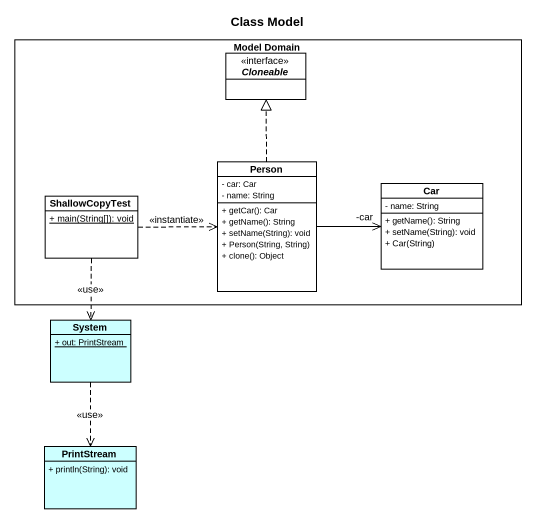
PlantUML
@startuml
title Class Model
hide circle
hide empty members
skinparam classAttributeIconSize 0
rectangle "Model Domain" as Model_Domain {
  interface Cloneable
  class ShallowCopyTest {
    {static} + main(String[]): void
  }
  class "Person" as Person_ {
    - car: Car
    - name: String
    + getCar(): Car
    + getName(): String
    + setName(String): void
    + Person(String, String)
    + clone(): Object
  }
  class Car {
    - name: String
    + getName(): String
    + setName(String): void
    + Car(String)
  }
}
class System #CCFFFF {
  {static} + out: PrintStream
}
class PrintStream #CCFFFF {
  + println(String): void
}
ShallowCopyTest .right.> Person_ : <<instantiate>>
ShallowCopyTest ..> System : <<use>>
Person_ .up.|> Cloneable
Person_ -right-> "-car" Car
System ..> PrintStream : <<use>>
@enduml
